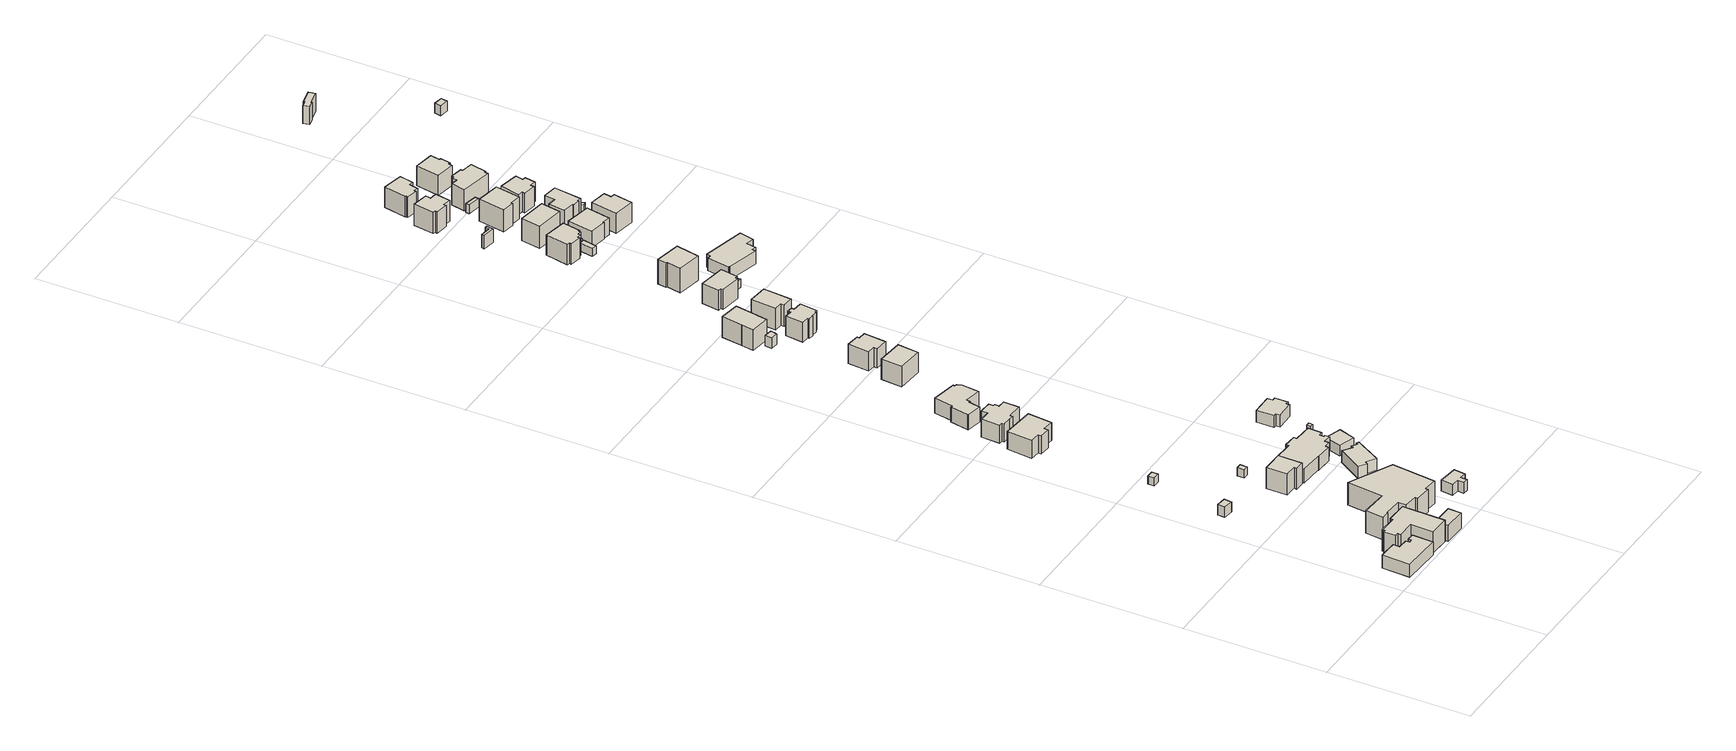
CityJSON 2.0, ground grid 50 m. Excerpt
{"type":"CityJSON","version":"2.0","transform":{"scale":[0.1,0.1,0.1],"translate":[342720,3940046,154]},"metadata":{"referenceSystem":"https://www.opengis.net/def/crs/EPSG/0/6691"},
"CityObjects":{
"building1":{"type":"Building","attributes":{"usage":"441","measuredHeight":7.7,"storeysAboveGround":1,"BuildingIDAttribute.prefecture":"14","BuildingIDAttribute.city":"14151","BuildingDetailAttribute.totalFloorArea":95.97,"BuildingDetailAttribute.buildingFootprintArea":95.97,"BuildingDetailAttribute.buildingStructureType":"610","BuildingDetailAttribute.buildingStructureOrgType":"2","BuildingDetailAttribute.orgUsage":"172","BuildingDetailAttribute.surveyYear":2015,"BuildingLandSlideRiskAttribute.description":"1","BuildingLandSlideRiskAttribute.areaType":"1"},"geometry":[{"type":"Solid","lod":"1","boundaries":[[[[0,1,2,3,4,5,6,7,8,9]],[[8,10,11,9]],[[7,12,10,8]],[[6,13,12,7]],[[5,14,13,6]],[[4,15,14,5]],[[3,16,15,4]],[[2,17,16,3]],[[1,18,17,2]],[[0,19,18,1]],[[9,11,19,0]],[[10,12,13,14,15,16,17,18,19,11]]]]}]},
"building2":{"type":"Building","attributes":{"usage":"441","measuredHeight":8.5,"storeysAboveGround":1,"BuildingIDAttribute.prefecture":"14","BuildingIDAttribute.city":"14151","BuildingDetailAttribute.totalFloorArea":129.21,"BuildingDetailAttribute.buildingFootprintArea":129.21,"BuildingDetailAttribute.buildingStructureType":"610","BuildingDetailAttribute.buildingStructureOrgType":"2","BuildingDetailAttribute.orgUsage":"172","BuildingDetailAttribute.surveyYear":2015,"BuildingLandSlideRiskAttribute.description":"1","BuildingLandSlideRiskAttribute.areaType":"1"},"geometry":[{"type":"Solid","lod":"1","boundaries":[[[[20,21,22,23,24,25,26,27,28,29,30,31]],[[30,32,33,31]],[[29,34,32,30]],[[28,35,34,29]],[[27,36,35,28]],[[26,37,36,27]],[[25,38,37,26]],[[24,39,38,25]],[[23,40,39,24]],[[22,41,40,23]],[[21,42,41,22]],[[20,43,42,21]],[[31,33,43,20]],[[32,34,35,36,37,38,39,40,41,42,43,33]]]]}]},
"building3":{"type":"Building","attributes":{"measuredHeight":4.3,"BuildingIDAttribute.prefecture":"14","BuildingIDAttribute.city":"14151","BuildingDetailAttribute.surveyYear":2015,"BuildingLandSlideRiskAttribute.description":"1","BuildingLandSlideRiskAttribute.areaType":"1"},"geometry":[{"type":"Solid","lod":"1","boundaries":[[[[44,45,46,47]],[[46,48,49,47]],[[45,50,48,46]],[[44,51,50,45]],[[47,49,51,44]],[[48,50,51,49]]]]}]},
"building4":{"type":"Building","attributes":{"usage":"441","measuredHeight":6.6,"storeysAboveGround":1,"BuildingIDAttribute.prefecture":"14","BuildingIDAttribute.city":"14151","BuildingDetailAttribute.totalFloorArea":29.12,"BuildingDetailAttribute.buildingFootprintArea":29.12,"BuildingDetailAttribute.buildingStructureType":"610","BuildingDetailAttribute.buildingStructureOrgType":"2","BuildingDetailAttribute.orgUsage":"172","BuildingDetailAttribute.surveyYear":2015,"BuildingLandSlideRiskAttribute.description":"1","BuildingLandSlideRiskAttribute.areaType":"1"},"geometry":[{"type":"Solid","lod":"1","boundaries":[[[[52,53,54,55]],[[54,56,57,55]],[[53,58,56,54]],[[52,59,58,53]],[[55,57,59,52]],[[56,58,59,57]]]]}]},
"building5":{"type":"Building","attributes":{"BuildingIDAttribute.prefecture":"14","BuildingIDAttribute.city":"14151","BuildingDetailAttribute.surveyYear":2015,"BuildingLandSlideRiskAttribute.description":"1","BuildingLandSlideRiskAttribute.areaType":"1"},"geometry":[{"type":"Solid","lod":"1","boundaries":[[[[60,61,62,63]],[[62,64,65,63]],[[61,66,64,62]],[[60,67,66,61]],[[63,65,67,60]],[[64,66,67,65]]]]}]},
"building6":{"type":"Building","attributes":{"usage":"431","measuredHeight":9.9,"storeysAboveGround":1,"BuildingIDAttribute.prefecture":"14","BuildingIDAttribute.city":"14151","BuildingDetailAttribute.totalFloorArea":300.4,"BuildingDetailAttribute.buildingFootprintArea":300.4,"BuildingDetailAttribute.buildingStructureType":"601","BuildingDetailAttribute.buildingStructureOrgType":"1","BuildingDetailAttribute.orgUsage":"143","BuildingDetailAttribute.surveyYear":2015,"BuildingLandSlideRiskAttribute.description":"1","BuildingLandSlideRiskAttribute.areaType":"1"},"geometry":[{"type":"Solid","lod":"1","boundaries":[[[[68,69,70,71,72,73,74,75,76,77,78,79,80,81]],[[80,82,83,81]],[[79,84,82,80]],[[78,85,84,79]],[[77,86,85,78]],[[76,87,86,77]],[[75,88,87,76]],[[74,89,88,75]],[[73,90,89,74]],[[72,91,90,73]],[[71,92,91,72]],[[70,93,92,71]],[[69,94,93,70]],[[68,95,94,69]],[[81,83,95,68]],[[82,84,85,86,87,88,89,90,91,92,93,94,95,83]]]]}]},
"building7":{"type":"Building","attributes":{"usage":"411","measuredHeight":8.7,"storeysAboveGround":1,"BuildingIDAttribute.prefecture":"14","BuildingIDAttribute.city":"14151","BuildingDetailAttribute.totalFloorArea":47.83,"BuildingDetailAttribute.buildingFootprintArea":47.83,"BuildingDetailAttribute.buildingStructureType":"601","BuildingDetailAttribute.buildingStructureOrgType":"1","BuildingDetailAttribute.orgUsage":"10","BuildingDetailAttribute.surveyYear":2015,"BuildingLandSlideRiskAttribute.description":"1","BuildingLandSlideRiskAttribute.areaType":"1"},"geometry":[{"type":"Solid","lod":"1","boundaries":[[[[96,97,98,99,100,101]],[[100,102,103,101]],[[99,104,102,100]],[[98,105,104,99]],[[97,106,105,98]],[[96,107,106,97]],[[101,103,107,96]],[[102,104,105,106,107,103]]]]}]},
"building8":{"type":"Building","attributes":{"usage":"411","measuredHeight":8.3,"storeysAboveGround":2,"BuildingIDAttribute.prefecture":"14","BuildingIDAttribute.city":"14151","BuildingDetailAttribute.totalFloorArea":147.96,"BuildingDetailAttribute.buildingFootprintArea":73.98,"BuildingDetailAttribute.buildingStructureType":"601","BuildingDetailAttribute.buildingStructureOrgType":"1","BuildingDetailAttribute.orgUsage":"10","BuildingDetailAttribute.surveyYear":2015,"BuildingLandSlideRiskAttribute.description":"1","BuildingLandSlideRiskAttribute.areaType":"1"},"geometry":[{"type":"Solid","lod":"1","boundaries":[[[[108,109,110,111,112,113,114,115]],[[114,116,117,115]],[[113,118,116,114]],[[112,119,118,113]],[[111,120,119,112]],[[110,121,120,111]],[[109,122,121,110]],[[108,123,122,109]],[[115,117,123,108]],[[116,118,119,120,121,122,123,117]]]]}]},
"building9":{"type":"Building","attributes":{"BuildingIDAttribute.prefecture":"14","BuildingIDAttribute.city":"14151","BuildingDetailAttribute.surveyYear":2015,"BuildingLandSlideRiskAttribute.description":"1","BuildingLandSlideRiskAttribute.areaType":"1"},"geometry":[{"type":"Solid","lod":"1","boundaries":[[[[124,125,126,127]],[[126,128,129,127]],[[125,130,128,126]],[[124,131,130,125]],[[127,129,131,124]],[[128,130,131,129]]]]}]},
"building10":{"type":"Building","attributes":{"usage":"411","measuredHeight":7.5,"storeysAboveGround":2,"BuildingIDAttribute.prefecture":"14","BuildingIDAttribute.city":"14151","BuildingDetailAttribute.totalFloorArea":123.42,"BuildingDetailAttribute.buildingFootprintArea":61.71,"BuildingDetailAttribute.buildingStructureType":"601","BuildingDetailAttribute.buildingStructureOrgType":"1","BuildingDetailAttribute.orgUsage":"10","BuildingDetailAttribute.surveyYear":2015,"BuildingLandSlideRiskAttribute.description":"1","BuildingLandSlideRiskAttribute.areaType":"1"},"geometry":[{"type":"Solid","lod":"1","boundaries":[[[[132,133,134,135,136,137,138,139,140,141,142,143,144,145,146]],[[145,147,148,146]],[[144,149,147,145]],[[143,150,149,144]],[[142,151,150,143]],[[141,152,151,142]],[[140,153,152,141]],[[139,154,153,140]],[[138,155,154,139]],[[137,156,155,138]],[[136,157,156,137]],[[135,158,157,136]],[[134,159,158,135]],[[133,160,159,134]],[[132,161,160,133]],[[146,148,161,132]],[[147,149,150,151,152,153,154,155,156,157,158,159,160,161,148]]]]}]},
"building11":{"type":"Building","attributes":{"usage":"411","measuredHeight":6.9,"storeysAboveGround":2,"BuildingIDAttribute.prefecture":"14","BuildingIDAttribute.city":"14151","BuildingDetailAttribute.totalFloorArea":168.35,"BuildingDetailAttribute.buildingFootprintArea":84.18,"BuildingDetailAttribute.buildingStructureType":"601","BuildingDetailAttribute.buildingStructureOrgType":"1","BuildingDetailAttribute.orgUsage":"10","BuildingDetailAttribute.surveyYear":2015,"BuildingLandSlideRiskAttribute.description":"1","BuildingLandSlideRiskAttribute.areaType":"1"},"geometry":[{"type":"Solid","lod":"1","boundaries":[[[[162,163,164,165,166,167,168,169,170,171,172,173,174,175,176]],[[175,177,178,176]],[[174,179,177,175]],[[173,180,179,174]],[[172,181,180,173]],[[171,182,181,172]],[[170,183,182,171]],[[169,184,183,170]],[[168,185,184,169]],[[167,186,185,168]],[[166,187,186,167]],[[165,188,187,166]],[[164,189,188,165]],[[163,190,189,164]],[[162,191,190,163]],[[176,178,191,162]],[[177,179,180,181,182,183,184,185,186,187,188,189,190,191,178]]]]}]},
"building12":{"type":"Building","attributes":{"usage":"411","measuredHeight":4.3,"storeysAboveGround":2,"BuildingIDAttribute.prefecture":"14","BuildingIDAttribute.city":"14151","BuildingDetailAttribute.totalFloorArea":46.13,"BuildingDetailAttribute.buildingFootprintArea":23.07,"BuildingDetailAttribute.buildingStructureType":"601","BuildingDetailAttribute.buildingStructureOrgType":"1","BuildingDetailAttribute.orgUsage":"10","BuildingDetailAttribute.surveyYear":2015,"BuildingLandSlideRiskAttribute.description":"1","BuildingLandSlideRiskAttribute.areaType":"1"},"geometry":[{"type":"Solid","lod":"1","boundaries":[[[[192,193,194,195,196,197,198,199]],[[198,200,201,199]],[[197,202,200,198]],[[196,203,202,197]],[[195,204,203,196]],[[194,205,204,195]],[[193,206,205,194]],[[192,207,206,193]],[[199,201,207,192]],[[200,202,203,204,205,206,207,201]]]]}]},
"building13":{"type":"Building","attributes":{"usage":"411","measuredHeight":6.9,"storeysAboveGround":1,"BuildingIDAttribute.prefecture":"14","BuildingIDAttribute.city":"14151","BuildingDetailAttribute.totalFloorArea":165.66,"BuildingDetailAttribute.buildingFootprintArea":165.66,"BuildingDetailAttribute.buildingStructureType":"601","BuildingDetailAttribute.buildingStructureOrgType":"1","BuildingDetailAttribute.orgUsage":"10","BuildingDetailAttribute.surveyYear":2015,"BuildingLandSlideRiskAttribute.description":"1","BuildingLandSlideRiskAttribute.areaType":"1"},"geometry":[{"type":"Solid","lod":"1","boundaries":[[[[208,209,210,211,212,213,214,215,216,217,218,219,220,221,222,223,224,225,226,227,228,229,230,231,232,233]],[[232,234,235,233]],[[231,236,234,232]],[[230,237,236,231]],[[229,238,237,230]],[[228,239,238,229]],[[227,240,239,228]],[[226,241,240,227]],[[225,242,241,226]],[[224,243,242,225]],[[223,244,243,224]],[[222,245,244,223]],[[221,246,245,222]],[[220,247,246,221]],[[219,248,247,220]],[[218,249,248,219]],[[217,250,249,218]],[[216,251,250,217]],[[215,252,251,216]],[[214,253,252,215]],[[213,254,253,214]],[[212,255,254,213]],[[211,256,255,212]],[[210,257,256,211]],[[209,258,257,210]],[[208,259,258,209]],[[233,235,259,208]],[[234,236,237,238,239,240,241,242,243,244,245,246,247,248,249,250,251,252,253,254,255,256,257,258,259,235]]]]}]},
"building14":{"type":"Building","attributes":{"usage":"411","measuredHeight":4.8,"storeysAboveGround":1,"BuildingIDAttribute.prefecture":"14","BuildingIDAttribute.city":"14151","BuildingDetailAttribute.totalFloorArea":58.46,"BuildingDetailAttribute.buildingFootprintArea":58.46,"BuildingDetailAttribute.buildingStructureType":"601","BuildingDetailAttribute.buildingStructureOrgType":"1","BuildingDetailAttribute.orgUsage":"10","BuildingDetailAttribute.surveyYear":2015,"BuildingLandSlideRiskAttribute.description":"1","BuildingLandSlideRiskAttribute.areaType":"1"},"geometry":[{"type":"Solid","lod":"1","boundaries":[[[[260,261,262,263,264,265,266,267,268,269]],[[268,270,271,269]],[[267,272,270,268]],[[266,273,272,267]],[[265,274,273,266]],[[264,275,274,265]],[[263,276,275,264]],[[262,277,276,263]],[[261,278,277,262]],[[260,279,278,261]],[[269,271,279,260]],[[270,272,273,274,275,276,277,278,279,271]]]]}]},
"building15":{"type":"Building","attributes":{"usage":"411","measuredHeight":4.6,"storeysAboveGround":1,"BuildingIDAttribute.prefecture":"14","BuildingIDAttribute.city":"14151","BuildingDetailAttribute.totalFloorArea":29.44,"BuildingDetailAttribute.buildingFootprintArea":29.44,"BuildingDetailAttribute.buildingStructureType":"601","BuildingDetailAttribute.buildingStructureOrgType":"1","BuildingDetailAttribute.orgUsage":"10","BuildingDetailAttribute.surveyYear":2015,"BuildingLandSlideRiskAttribute.description":"1","BuildingLandSlideRiskAttribute.areaType":"1"},"geometry":[{"type":"Solid","lod":"1","boundaries":[[[[280,281,282,283]],[[282,284,285,283]],[[281,286,284,282]],[[280,287,286,281]],[[283,285,287,280]],[[284,286,287,285]]]]}]},
"building16":{"type":"Building","attributes":{"usage":"411","measuredHeight":8.7,"storeysAboveGround":2,"BuildingIDAttribute.prefecture":"14","BuildingIDAttribute.city":"14151","BuildingDetailAttribute.totalFloorArea":117.14,"BuildingDetailAttribute.buildingFootprintArea":58.57,"BuildingDetailAttribute.buildingStructureType":"601","BuildingDetailAttribute.buildingStructureOrgType":"1","BuildingDetailAttribute.orgUsage":"10","BuildingDetailAttribute.surveyYear":2015,"BuildingLandSlideRiskAttribute.description":"1","BuildingLandSlideRiskAttribute.areaType":"1"},"geometry":[{"type":"Solid","lod":"1","boundaries":[[[[288,289,290,291]],[[290,292,293,291]],[[289,294,292,290]],[[288,295,294,289]],[[291,293,295,288]],[[292,294,295,293]]]]}]},
"building17":{"type":"Building","attributes":{"usage":"411","measuredHeight":8.1,"storeysAboveGround":2,"BuildingIDAttribute.prefecture":"14","BuildingIDAttribute.city":"14151","BuildingDetailAttribute.totalFloorArea":83.35,"BuildingDetailAttribute.buildingFootprintArea":41.68,"BuildingDetailAttribute.buildingStructureType":"601","BuildingDetailAttribute.buildingStructureOrgType":"1","BuildingDetailAttribute.orgUsage":"10","BuildingDetailAttribute.surveyYear":2015,"BuildingLandSlideRiskAttribute.description":"1","BuildingLandSlideRiskAttribute.areaType":"1"},"geometry":[{"type":"Solid","lod":"1","boundaries":[[[[296,297,298,299,300,301,302,303]],[[302,304,305,303]],[[301,306,304,302]],[[300,307,306,301]],[[299,308,307,300]],[[298,309,308,299]],[[297,310,309,298]],[[296,311,310,297]],[[303,305,311,296]],[[304,306,307,308,309,310,311,305]]]]}]},
"building18":{"type":"Building","attributes":{"measuredHeight":4.3,"BuildingIDAttribute.prefecture":"14","BuildingIDAttribute.city":"14151","BuildingDetailAttribute.surveyYear":2015,"BuildingLandSlideRiskAttribute.description":"1","BuildingLandSlideRiskAttribute.areaType":"1"},"geometry":[{"type":"Solid","lod":"1","boundaries":[[[[312,313,314,315,316,317]],[[316,318,319,317]],[[315,320,318,316]],[[314,321,320,315]],[[313,322,321,314]],[[312,323,322,313]],[[317,319,323,312]],[[318,320,321,322,323,319]]]]}]},
"building19":{"type":"Building","attributes":{"usage":"411","measuredHeight":8.4,"storeysAboveGround":2,"BuildingIDAttribute.prefecture":"14","BuildingIDAttribute.city":"14151","BuildingDetailAttribute.totalFloorArea":117.96,"BuildingDetailAttribute.buildingFootprintArea":58.98,"BuildingDetailAttribute.buildingStructureType":"601","BuildingDetailAttribute.buildingStructureOrgType":"1","BuildingDetailAttribute.orgUsage":"10","BuildingDetailAttribute.surveyYear":2015,"BuildingLandSlideRiskAttribute.description":"1","BuildingLandSlideRiskAttribute.areaType":"1"},"geometry":[{"type":"Solid","lod":"1","boundaries":[[[[324,325,326,327,328,329,330,331]],[[330,332,333,331]],[[329,334,332,330]],[[328,335,334,329]],[[327,336,335,328]],[[326,337,336,327]],[[325,338,337,326]],[[324,339,338,325]],[[331,333,339,324]],[[332,334,335,336,337,338,339,333]]]]}]},
"building20":{"type":"Building","attributes":{"BuildingIDAttribute.prefecture":"14","BuildingIDAttribute.city":"14151","BuildingDetailAttribute.surveyYear":2015,"BuildingLandSlideRiskAttribute.description":"1","BuildingLandSlideRiskAttribute.areaType":"1"},"geometry":[{"type":"Solid","lod":"1","boundaries":[[[[340,341,342,343]],[[342,344,345,343]],[[341,346,344,342]],[[340,347,346,341]],[[343,345,347,340]],[[344,346,347,345]]]]}]},
"building21":{"type":"Building","attributes":{"usage":"411","measuredHeight":5.2,"storeysAboveGround":1,"BuildingIDAttribute.prefecture":"14","BuildingIDAttribute.city":"14151","BuildingDetailAttribute.totalFloorArea":48.83,"BuildingDetailAttribute.buildingFootprintArea":48.83,"BuildingDetailAttribute.buildingStructureType":"601","BuildingDetailAttribute.buildingStructureOrgType":"1","BuildingDetailAttribute.orgUsage":"10","BuildingDetailAttribute.surveyYear":2015,"BuildingLandSlideRiskAttribute.description":"1","BuildingLandSlideRiskAttribute.areaType":"1"},"geometry":[{"type":"Solid","lod":"1","boundaries":[[[[348,349,350,351,352,353,354,355,356,357]],[[356,358,359,357]],[[355,360,358,356]],[[354,361,360,355]],[[353,362,361,354]],[[352,363,362,353]],[[351,364,363,352]],[[350,365,364,351]],[[349,366,365,350]],[[348,367,366,349]],[[357,359,367,348]],[[358,360,361,362,363,364,365,366,367,359]]]]}]},
"building22":{"type":"Building","attributes":{"usage":"411","measuredHeight":8,"storeysAboveGround":2,"BuildingIDAttribute.prefecture":"14","BuildingIDAttribute.city":"14151","BuildingDetailAttribute.totalFloorArea":74.58,"BuildingDetailAttribute.buildingFootprintArea":37.29,"BuildingDetailAttribute.buildingStructureType":"601","BuildingDetailAttribute.buildingStructureOrgType":"1","BuildingDetailAttribute.orgUsage":"10","BuildingDetailAttribute.surveyYear":2015,"BuildingLandSlideRiskAttribute.description":"1","BuildingLandSlideRiskAttribute.areaType":"1"},"geometry":[{"type":"Solid","lod":"1","boundaries":[[[[368,369,370,371,372,373,374,375,376,377,378,379,380,381]],[[380,382,383,381]],[[379,384,382,380]],[[378,385,384,379]],[[377,386,385,378]],[[376,387,386,377]],[[375,388,387,376]],[[374,389,388,375]],[[373,390,389,374]],[[372,391,390,373]],[[371,392,391,372]],[[370,393,392,371]],[[369,394,393,370]],[[368,395,394,369]],[[381,383,395,368]],[[382,384,385,386,387,388,389,390,391,392,393,394,395,383]]]]}]},
"building23":{"type":"Building","attributes":{"usage":"411","measuredHeight":9.1,"storeysAboveGround":2,"BuildingIDAttribute.prefecture":"14","BuildingIDAttribute.city":"14151","BuildingDetailAttribute.totalFloorArea":91.58,"BuildingDetailAttribute.buildingFootprintArea":45.79,"BuildingDetailAttribute.buildingStructureType":"601","BuildingDetailAttribute.buildingStructureOrgType":"1","BuildingDetailAttribute.orgUsage":"10","BuildingDetailAttribute.surveyYear":2015,"BuildingLandSlideRiskAttribute.description":"1","BuildingLandSlideRiskAttribute.areaType":"1"},"geometry":[{"type":"Solid","lod":"1","boundaries":[[[[396,397,398,399,400,401]],[[400,402,403,401]],[[399,404,402,400]],[[398,405,404,399]],[[397,406,405,398]],[[396,407,406,397]],[[401,403,407,396]],[[402,404,405,406,407,403]]]]}]},
"building24":{"type":"Building","attributes":{"usage":"411","measuredHeight":8.3,"storeysAboveGround":2,"BuildingIDAttribute.prefecture":"14","BuildingIDAttribute.city":"14151","BuildingDetailAttribute.totalFloorArea":119.77,"BuildingDetailAttribute.buildingFootprintArea":59.88,"BuildingDetailAttribute.buildingStructureType":"601","BuildingDetailAttribute.buildingStructureOrgType":"1","BuildingDetailAttribute.orgUsage":"10","BuildingDetailAttribute.surveyYear":2015,"BuildingLandSlideRiskAttribute.description":"1","BuildingLandSlideRiskAttribute.areaType":"1"},"geometry":[{"type":"Solid","lod":"1","boundaries":[[[[408,409,410,411,412,413,414,415]],[[414,416,417,415]],[[413,418,416,414]],[[412,419,418,413]],[[411,420,419,412]],[[410,421,420,411]],[[409,422,421,410]],[[408,423,422,409]],[[415,417,423,408]],[[416,418,419,420,421,422,423,417]]]]}]},
"building25":{"type":"Building","attributes":{"usage":"411","measuredHeight":10.8,"storeysAboveGround":2,"BuildingIDAttribute.prefecture":"14","BuildingIDAttribute.city":"14151","BuildingDetailAttribute.totalFloorArea":135.96,"BuildingDetailAttribute.buildingFootprintArea":67.98,"BuildingDetailAttribute.buildingStructureType":"601","BuildingDetailAttribute.buildingStructureOrgType":"1","BuildingDetailAttribute.orgUsage":"10","BuildingDetailAttribute.surveyYear":2015,"BuildingLandSlideRiskAttribute.description":"1","BuildingLandSlideRiskAttribute.areaType":"1"},"geometry":[{"type":"Solid","lod":"1","boundaries":[[[[424,425,426,427,428,429]],[[428,430,431,429]],[[427,432,430,428]],[[426,433,432,427]],[[425,434,433,426]],[[424,435,434,425]],[[429,431,435,424]],[[430,432,433,434,435,431]]]]}]},
"building26":{"type":"Building","attributes":{"BuildingIDAttribute.prefecture":"14","BuildingIDAttribute.city":"14151","BuildingDetailAttribute.surveyYear":2015,"BuildingLandSlideRiskAttribute.description":"1","BuildingLandSlideRiskAttribute.areaType":"1"},"geometry":[{"type":"Solid","lod":"1","boundaries":[[[[436,437,438,439]],[[438,440,441,439]],[[437,442,440,438]],[[436,443,442,437]],[[439,441,443,436]],[[440,442,443,441]]]]}]},
"building27":{"type":"Building","attributes":{"measuredHeight":5.8,"BuildingIDAttribute.prefecture":"14","BuildingIDAttribute.city":"14151","BuildingDetailAttribute.surveyYear":2015,"BuildingLandSlideRiskAttribute.description":"1","BuildingLandSlideRiskAttribute.areaType":"1"},"geometry":[{"type":"Solid","lod":"1","boundaries":[[[[444,445,446,447,448,449]],[[448,450,451,449]],[[447,452,450,448]],[[446,453,452,447]],[[445,454,453,446]],[[444,455,454,445]],[[449,451,455,444]],[[450,452,453,454,455,451]]]]}]},
"building28":{"type":"Building","attributes":{"usage":"411","measuredHeight":10,"storeysAboveGround":2,"BuildingIDAttribute.prefecture":"14","BuildingIDAttribute.city":"14151","BuildingDetailAttribute.totalFloorArea":96.84,"BuildingDetailAttribute.buildingFootprintArea":48.42,"BuildingDetailAttribute.buildingStructureType":"601","BuildingDetailAttribute.buildingStructureOrgType":"1","BuildingDetailAttribute.orgUsage":"10","BuildingDetailAttribute.surveyYear":2015,"BuildingLandSlideRiskAttribute.description":"1","BuildingLandSlideRiskAttribute.areaType":"1"},"geometry":[{"type":"Solid","lod":"1","boundaries":[[[[456,457,458,459,460,461,462,463,464,465,466,467]],[[466,468,469,467]],[[465,470,468,466]],[[464,471,470,465]],[[463,472,471,464]],[[462,473,472,463]],[[461,474,473,462]],[[460,475,474,461]],[[459,476,475,460]],[[458,477,476,459]],[[457,478,477,458]],[[456,479,478,457]],[[467,469,479,456]],[[468,470,471,472,473,474,475,476,477,478,479,469]]]]}]},
"building29":{"type":"Building","attributes":{"BuildingIDAttribute.prefecture":"14","BuildingIDAttribute.city":"14151","BuildingDetailAttribute.surveyYear":2015,"BuildingLandSlideRiskAttribute.description":"1","BuildingLandSlideRiskAttribute.areaType":"1"},"geometry":[{"type":"Solid","lod":"1","boundaries":[[[[480,481,482,483]],[[482,484,485,483]],[[481,486,484,482]],[[480,487,486,481]],[[483,485,487,480]],[[484,486,487,485]]]]}]},
"building30":{"type":"Building","attributes":{"usage":"411","measuredHeight":8.4,"storeysAboveGround":2,"BuildingIDAttribute.prefecture":"14","BuildingIDAttribute.city":"14151","BuildingDetailAttribute.totalFloorArea":83.49,"BuildingDetailAttribute.buildingFootprintArea":41.75,"BuildingDetailAttribute.buildingStructureType":"601","BuildingDetailAttribute.buildingStructureOrgType":"1","BuildingDetailAttribute.orgUsage":"10","BuildingDetailAttribute.surveyYear":2015,"BuildingLandSlideRiskAttribute.description":"1","BuildingLandSlideRiskAttribute.areaType":"1"},"geometry":[{"type":"Solid","lod":"1","boundaries":[[[[488,489,490,491,492,493,494,495,496,497]],[[496,498,499,497]],[[495,500,498,496]],[[494,501,500,495]],[[493,502,501,494]],[[492,503,502,493]],[[491,504,503,492]],[[490,505,504,491]],[[489,506,505,490]],[[488,507,506,489]],[[497,499,507,488]],[[498,500,501,502,503,504,505,506,507,499]]]]}]},
"building31":{"type":"Building","attributes":{"measuredHeight":4,"BuildingIDAttribute.prefecture":"14","BuildingIDAttribute.city":"14151","BuildingDetailAttribute.surveyYear":2015,"BuildingLandSlideRiskAttribute.description":"1","BuildingLandSlideRiskAttribute.areaType":"1"},"geometry":[{"type":"Solid","lod":"1","boundaries":[[[[508,509,510,511]],[[510,512,513,511]],[[509,514,512,510]],[[508,515,514,509]],[[511,513,515,508]],[[512,514,515,513]]]]}]},
"building32":{"type":"Building","attributes":{"usage":"411","measuredHeight":9.2,"storeysAboveGround":2,"BuildingIDAttribute.prefecture":"14","BuildingIDAttribute.city":"14151","BuildingDetailAttribute.totalFloorArea":99.9,"BuildingDetailAttribute.buildingFootprintArea":49.95,"BuildingDetailAttribute.buildingStructureType":"601","BuildingDetailAttribute.buildingStructureOrgType":"1","BuildingDetailAttribute.orgUsage":"10","BuildingDetailAttribute.surveyYear":2015,"BuildingLandSlideRiskAttribute.description":"1","BuildingLandSlideRiskAttribute.areaType":"1"},"geometry":[{"type":"Solid","lod":"1","boundaries":[[[[516,517,518,519]],[[518,520,521,519]],[[517,522,520,518]],[[516,523,522,517]],[[519,521,523,516]],[[520,522,523,521]]]]}]},
"building33":{"type":"Building","attributes":{"usage":"411","measuredHeight":8.5,"storeysAboveGround":2,"BuildingIDAttribute.prefecture":"14","BuildingIDAttribute.city":"14151","BuildingDetailAttribute.totalFloorArea":81.21,"BuildingDetailAttribute.buildingFootprintArea":40.61,"BuildingDetailAttribute.buildingStructureType":"601","BuildingDetailAttribute.buildingStructureOrgType":"1","BuildingDetailAttribute.orgUsage":"10","BuildingDetailAttribute.surveyYear":2015,"BuildingLandSlideRiskAttribute.description":"1","BuildingLandSlideRiskAttribute.areaType":"1"},"geometry":[{"type":"Solid","lod":"1","boundaries":[[[[524,525,526,527,528,529,530,531,532,533]],[[532,534,535,533]],[[531,536,534,532]],[[530,537,536,531]],[[529,538,537,530]],[[528,539,538,529]],[[527,540,539,528]],[[526,541,540,527]],[[525,542,541,526]],[[524,543,542,525]],[[533,535,543,524]],[[534,536,537,538,539,540,541,542,543,535]]]]}]},
"building34":{"type":"Building","attributes":{"usage":"411","measuredHeight":5.7,"storeysAboveGround":1,"BuildingIDAttribute.prefecture":"14","BuildingIDAttribute.city":"14151","BuildingDetailAttribute.totalFloorArea":118.31,"BuildingDetailAttribute.buildingFootprintArea":118.31,"BuildingDetailAttribute.buildingStructureType":"601","BuildingDetailAttribute.buildingStructureOrgType":"1","BuildingDetailAttribute.orgUsage":"10","BuildingDetailAttribute.surveyYear":2015,"BuildingLandSlideRiskAttribute.description":"1","BuildingLandSlideRiskAttribute.areaType":"1"},"geometry":[{"type":"Solid","lod":"1","boundaries":[[[[544,545,546,547,548,549,550,551,552,553,554,555,556]],[[555,557,558,556]],[[554,559,557,555]],[[553,560,559,554]],[[552,561,560,553]],[[551,562,561,552]],[[550,563,562,551]],[[549,564,563,550]],[[548,565,564,549]],[[547,566,565,548]],[[546,567,566,547]],[[545,568,567,546]],[[544,569,568,545]],[[556,558,569,544]],[[557,559,560,561,562,563,564,565,566,567,568,569,558]]]]}]},
"building35":{"type":"Building","attributes":{"usage":"411","measuredHeight":7.5,"storeysAboveGround":2,"BuildingIDAttribute.prefecture":"14","BuildingIDAttribute.city":"14151","BuildingDetailAttribute.totalFloorArea":112.63,"BuildingDetailAttribute.buildingFootprintArea":56.32,"BuildingDetailAttribute.buildingStructureType":"601","BuildingDetailAttribute.buildingStructureOrgType":"1","BuildingDetailAttribute.orgUsage":"10","BuildingDetailAttribute.surveyYear":2015,"BuildingLandSlideRiskAttribute.description":"1","BuildingLandSlideRiskAttribute.areaType":"1"},"geometry":[{"type":"Solid","lod":"1","boundaries":[[[[570,571,572,573,574,575]],[[574,576,577,575]],[[573,578,576,574]],[[572,579,578,573]],[[571,580,579,572]],[[570,581,580,571]],[[575,577,581,570]],[[576,578,579,580,581,577]]]]}]},
"building36":{"type":"Building","attributes":{"usage":"411","measuredHeight":8.8,"storeysAboveGround":2,"BuildingIDAttribute.prefecture":"14","BuildingIDAttribute.city":"14151","BuildingDetailAttribute.totalFloorArea":109.58,"BuildingDetailAttribute.buildingFootprintArea":54.79,"BuildingDetailAttribute.buildingStructureType":"601","BuildingDetailAttribute.buildingStructureOrgType":"1","BuildingDetailAttribute.orgUsage":"10","BuildingDetailAttribute.surveyYear":2015,"BuildingLandSlideRiskAttribute.description":"1","BuildingLandSlideRiskAttribute.areaType":"1"},"geometry":[{"type":"Solid","lod":"1","boundaries":[[[[582,583,584,585,586,587]],[[586,588,589,587]],[[585,590,588,586]],[[584,591,590,585]],[[583,592,591,584]],[[582,593,592,583]],[[587,589,593,582]],[[588,590,591,592,593,589]]]]}]},
"building37":{"type":"Building","attributes":{"measuredHeight":3.9,"BuildingIDAttribute.prefecture":"14","BuildingIDAttribute.city":"14151","BuildingDetailAttribute.surveyYear":2015,"BuildingLandSlideRiskAttribute.description":"1","BuildingLandSlideRiskAttribute.areaType":"1"},"geometry":[{"type":"Solid","lod":"1","boundaries":[[[[594,595,596,597]],[[596,598,599,597]],[[595,600,598,596]],[[594,601,600,595]],[[597,599,601,594]],[[598,600,601,599]]]]}]},
"building38":{"type":"Building","attributes":{"usage":"411","measuredHeight":8.4,"storeysAboveGround":2,"BuildingIDAttribute.prefecture":"14","BuildingIDAttribute.city":"14151","BuildingDetailAttribute.totalFloorArea":117.03,"BuildingDetailAttribute.buildingFootprintArea":58.51,"BuildingDetailAttribute.buildingStructureType":"601","BuildingDetailAttribute.buildingStructureOrgType":"1","BuildingDetailAttribute.orgUsage":"10","BuildingDetailAttribute.surveyYear":2015,"BuildingLandSlideRiskAttribute.description":"1","BuildingLandSlideRiskAttribute.areaType":"1"},"geometry":[{"type":"Solid","lod":"1","boundaries":[[[[602,603,604,605,606,607,608,609,610,611]],[[610,612,613,611]],[[609,614,612,610]],[[608,615,614,609]],[[607,616,615,608]],[[606,617,616,607]],[[605,618,617,606]],[[604,619,618,605]],[[603,620,619,604]],[[602,621,620,603]],[[611,613,621,602]],[[612,614,615,616,617,618,619,620,621,613]]]]}]},
"building39":{"type":"Building","attributes":{"BuildingIDAttribute.prefecture":"14","BuildingIDAttribute.city":"14151","BuildingDetailAttribute.surveyYear":2015,"BuildingLandSlideRiskAttribute.description":"1","BuildingLandSlideRiskAttribute.areaType":"1"},"geometry":[{"type":"Solid","lod":"1","boundaries":[[[[622,623,624,625]],[[624,626,627,625]],[[623,628,626,624]],[[622,629,628,623]],[[625,627,629,622]],[[626,628,629,627]]]]}]},
"building40":{"type":"Building","attributes":{"usage":"411","measuredHeight":8,"storeysAboveGround":2,"BuildingIDAttribute.prefecture":"14","BuildingIDAttribute.city":"14151","BuildingDetailAttribute.totalFloorArea":98.21,"BuildingDetailAttribute.buildingFootprintArea":49.11,"BuildingDetailAttribute.buildingStructureType":"601","BuildingDetailAttribute.buildingStructureOrgType":"1","BuildingDetailAttribute.orgUsage":"10","BuildingDetailAttribute.surveyYear":2015,"BuildingLandSlideRiskAttribute.description":"1","BuildingLandSlideRiskAttribute.areaType":"1"},"geometry":[{"type":"Solid","lod":"1","boundaries":[[[[630,631,632,633,634,635]],[[634,636,637,635]],[[633,638,636,634]],[[632,639,638,633]],[[631,640,639,632]],[[630,641,640,631]],[[635,637,641,630]],[[636,638,639,640,641,637]]]]}]},
"building41":{"type":"Building","attributes":{"usage":"411","measuredHeight":8.6,"storeysAboveGround":2,"BuildingIDAttribute.prefecture":"14","BuildingIDAttribute.city":"14151","BuildingDetailAttribute.totalFloorArea":113.74,"BuildingDetailAttribute.buildingFootprintArea":56.87,"BuildingDetailAttribute.buildingStructureType":"601","BuildingDetailAttribute.buildingStructureOrgType":"1","BuildingDetailAttribute.orgUsage":"10","BuildingDetailAttribute.surveyYear":2015,"BuildingLandSlideRiskAttribute.description":"1","BuildingLandSlideRiskAttribute.areaType":"1"},"geometry":[{"type":"Solid","lod":"1","boundaries":[[[[642,643,644,645,646,647,648,649,650,651,652,653]],[[652,654,655,653]],[[651,656,654,652]],[[650,657,656,651]],[[649,658,657,650]],[[648,659,658,649]],[[647,660,659,648]],[[646,661,660,647]],[[645,662,661,646]],[[644,663,662,645]],[[643,664,663,644]],[[642,665,664,643]],[[653,655,665,642]],[[654,656,657,658,659,660,661,662,663,664,665,655]]]]}]},
"building42":{"type":"Building","attributes":{"usage":"411","measuredHeight":7.9,"storeysAboveGround":2,"BuildingIDAttribute.prefecture":"14","BuildingIDAttribute.city":"14151","BuildingDetailAttribute.totalFloorArea":83.43,"BuildingDetailAttribute.buildingFootprintArea":41.71,"BuildingDetailAttribute.buildingStructureType":"601","BuildingDetailAttribute.buildingStructureOrgType":"1","BuildingDetailAttribute.orgUsage":"10","BuildingDetailAttribute.surveyYear":2015,"BuildingLandSlideRiskAttribute.description":"1","BuildingLandSlideRiskAttribute.areaType":"1"},"geometry":[{"type":"Solid","lod":"1","boundaries":[[[[666,667,668,669,670,671,672,673,674,675]],[[674,676,677,675]],[[673,678,676,674]],[[672,679,678,673]],[[671,680,679,672]],[[670,681,680,671]],[[669,682,681,670]],[[668,683,682,669]],[[667,684,683,668]],[[666,685,684,667]],[[675,677,685,666]],[[676,678,679,680,681,682,683,684,685,677]]]]}]},
"building43":{"type":"Building","attributes":{"BuildingIDAttribute.prefecture":"14","BuildingIDAttribute.city":"14151","BuildingDetailAttribute.surveyYear":2015,"BuildingLandSlideRiskAttribute.description":"1","BuildingLandSlideRiskAttribute.areaType":"1"},"geometry":[{"type":"Solid","lod":"1","boundaries":[[[[686,687,688,689]],[[688,690,691,689]],[[687,692,690,688]],[[686,693,692,687]],[[689,691,693,686]],[[690,692,693,691]]]]}]},
"building44":{"type":"Building","attributes":{"BuildingIDAttribute.prefecture":"14","BuildingIDAttribute.city":"14151","BuildingDetailAttribute.surveyYear":2015,"BuildingLandSlideRiskAttribute.description":"1","BuildingLandSlideRiskAttribute.areaType":"1"},"geometry":[{"type":"Solid","lod":"1","boundaries":[[[[694,695,696,697]],[[696,698,699,697]],[[695,700,698,696]],[[694,701,700,695]],[[697,699,701,694]],[[698,700,701,699]]]]}]},
"building45":{"type":"Building","attributes":{"usage":"411","measuredHeight":8.1,"storeysAboveGround":2,"BuildingIDAttribute.prefecture":"14","BuildingIDAttribute.city":"14151","BuildingDetailAttribute.totalFloorArea":85.23,"BuildingDetailAttribute.buildingFootprintArea":42.62,"BuildingDetailAttribute.buildingStructureType":"601","BuildingDetailAttribute.buildingStructureOrgType":"1","BuildingDetailAttribute.orgUsage":"10","BuildingDetailAttribute.surveyYear":2015,"BuildingLandSlideRiskAttribute.description":"1","BuildingLandSlideRiskAttribute.areaType":"1"},"geometry":[{"type":"Solid","lod":"1","boundaries":[[[[702,703,704,705,706,707,708,709]],[[708,710,711,709]],[[707,712,710,708]],[[706,713,712,707]],[[705,714,713,706]],[[704,715,714,705]],[[703,716,715,704]],[[702,717,716,703]],[[709,711,717,702]],[[710,712,713,714,715,716,717,711]]]]}]},
"building46":{"type":"Building","attributes":{"BuildingIDAttribute.prefecture":"14","BuildingIDAttribute.city":"14151","BuildingDetailAttribute.surveyYear":2015,"BuildingLandSlideRiskAttribute.description":"1","BuildingLandSlideRiskAttribute.areaType":"1"},"geometry":[{"type":"Solid","lod":"1","boundaries":[[[[718,719,720,721]],[[720,722,723,721]],[[719,724,722,720]],[[718,725,724,719]],[[721,723,725,718]],[[722,724,725,723]]]]}]},
"building47":{"type":"Building","attributes":{"measuredHeight":7.3,"BuildingIDAttribute.prefecture":"14","BuildingIDAttribute.city":"14151","BuildingDetailAttribute.surveyYear":2015,"BuildingLandSlideRiskAttribute.description":"1","BuildingLandSlideRiskAttribute.areaType":"1"},"geometry":[{"type":"Solid","lod":"1","boundaries":[[[[726,727,728,729,730,731,732,733]],[[732,734,735,733]],[[731,736,734,732]],[[730,737,736,731]],[[729,738,737,730]],[[728,739,738,729]],[[727,740,739,728]],[[726,741,740,727]],[[733,735,741,726]],[[734,736,737,738,739,740,741,735]]]]}]},
"building48":{"type":"Building","attributes":{"measuredHeight":4,"BuildingIDAttribute.prefecture":"14","BuildingIDAttribute.city":"14151","BuildingDetailAttribute.surveyYear":2015,"BuildingLandSlideRiskAttribute.description":"1","BuildingLandSlideRiskAttribute.areaType":"2"},"geometry":[{"type":"Solid","lod":"1","boundaries":[[[[742,743,744,745]],[[744,746,747,745]],[[743,748,746,744]],[[742,749,748,743]],[[745,747,749,742]],[[746,748,749,747]]]]}]}
},
"vertices":[
[78,117,8],[146,114,8],[144,91,8],[181,89,8],[181,76,8],[192,76,8],[192,87,8],[218,86,8],[215,12,8],[74,18,8],[215,12,56],[74,18,56],[218,86,56],[192,87,56],[192,76,56],[181,76,56],[181,89,56],[144,91,56],[146,114,56],[78,117,56],
[223,16,9],[225,96,9],[161,97,9],[162,108,9],[150,108,9],[151,150,9],[159,150,9],[159,159,9],[222,157,9],[223,166,9],[299,164,9],[295,14,9],[299,164,88],[295,14,88],[223,166,88],[222,157,88],[159,159,88],[159,150,88],[151,150,88],[150,108,88],[162,108,88],[161,97,88],[225,96,88],[223,16,88],
[50,649,40],[52,676,40],[87,672,40],[85,645,40],[87,672,78],[85,645,78],[52,676,78],[50,649,78],
[303,7,6],[304,53,6],[384,51,6],[383,5,6],[384,51,65],[383,5,65],[304,53,65],[303,7,65],
[74,908,58],[75,931,58],[99,930,58],[98,907,58],[99,930,88],[98,907,88],[75,931,88],[74,908,88],
[407,142,12],[406,132,12],[349,138,12],[350,147,12],[302,153,12],[301,180,12],[237,185,12],[237,182,12],[209,183,12],[215,247,12],[309,241,12],[324,368,12],[474,292,12],[456,136,12],[474,292,96],[456,136,96],[324,368,96],[309,241,96],[215,247,96],[209,183,96],[237,182,96],[237,185,96],[301,180,96],[302,153,96],[350,147,96],[349,138,96],[406,132,96],[407,142,96],
[295,530,35],[296,540,35],[253,541,35],[254,615,35],[330,614,35],[328,529,35],[330,614,113],[328,529,113],[254,615,113],[253,541,113],[296,540,113],[295,530,113],
[80,1294,76],[79,1280,76],[39,1284,76],[40,1294,76],[4,1298,76],[13,1387,76],[127,1375,76],[119,1290,76],[127,1375,143],[119,1290,143],[13,1387,143],[4,1298,143],[40,1294,143],[39,1284,143],[79,1280,143],[80,1294,143],
[264,696,41],[265,722,41],[284,721,41],[283,696,41],[284,721,71],[283,696,71],[265,722,71],[264,696,71],
[116,1487,81],[115,1470,81],[141,1469,81],[139,1414,81],[85,1416,81],[85,1408,81],[65,1409,81],[36,1410,81],[36,1419,81],[24,1419,81],[26,1485,81],[64,1483,81],[65,1506,81],[110,1504,81],[109,1488,81],[110,1504,148],[109,1488,148],[65,1506,148],[64,1483,148],[26,1485,148],[24,1419,148],[36,1419,148],[36,1410,148],[65,1409,148],[85,1408,148],[85,1416,148],[139,1414,148],[141,1469,148],[115,1470,148],[116,1487,148],
[161,1567,87],[103,1577,87],[102,1564,87],[96,1565,87],[91,1538,87],[89,1524,87],[33,1535,87],[34,1538,87],[47,1602,87],[54,1601,87],[65,1668,87],[154,1652,87],[152,1647,87],[162,1643,87],[168,1629,87],[162,1643,143],[168,1629,143],[152,1647,143],[154,1652,143],[65,1668,143],[54,1601,143],[47,1602,143],[34,1538,143],[33,1535,143],[89,1524,143],[91,1538,143],[96,1565,143],[102,1564,143],[103,1577,143],[161,1567,143],
[572,108,9],[570,85,9],[551,87,9],[553,108,9],[525,111,9],[530,153,9],[599,145,9],[594,105,9],[599,145,49],[594,105,49],[530,153,49],[525,111,49],[553,108,49],[551,87,49],[570,85,49],[572,108,49],
[527,575,31],[526,560,31],[533,560,31],[533,543,31],[505,545,31],[504,529,31],[482,530,31],[481,519,31],[422,523,31],[422,524,31],[342,529,31],[342,538,31],[335,538,31],[337,573,31],[346,572,31],[347,585,31],[338,585,31],[340,623,31],[346,623,31],[347,636,31],[431,631,31],[432,642,31],[478,639,31],[477,628,31],[543,624,31],[541,575,31],[543,624,82],[541,575,82],[477,628,82],[478,639,82],[432,642,82],[431,631,82],[347,636,82],[346,623,82],[340,623,82],[338,585,82],[347,585,82],[346,572,82],[337,573,82],[335,538,82],[342,538,82],[342,529,82],[422,524,82],[422,523,82],[481,519,82],[482,530,82],[504,529,82],[505,545,82],[533,543,82],[533,560,82],[526,560,82],[527,575,82],
[485,392,22],[479,384,22],[452,403,22],[505,487,22],[536,464,22],[541,473,22],[560,460,22],[563,467,22],[571,463,22],[519,372,22],[571,463,66],[519,372,66],[563,467,66],[560,460,66],[541,473,66],[536,464,66],[505,487,66],[452,403,66],[479,384,66],[485,392,66],
[521,503,30],[540,561,30],[597,542,30],[578,484,30],[597,542,70],[578,484,70],[540,561,70],[521,503,70],
[114,1810,109],[121,1884,109],[213,1875,109],[206,1801,109],[213,1875,185],[206,1801,185],[121,1884,185],[114,1810,185],
[189,2005,114],[188,1997,114],[216,1994,114],[208,1916,114],[162,1920,114],[163,1933,114],[135,1935,114],[142,2010,114],[135,1935,186],[142,2010,186],[163,1933,186],[162,1920,186],[208,1916,186],[216,1994,186],[188,1997,186],[189,2005,186],
[107,2262,135],[105,2245,135],[103,2246,135],[102,2238,135],[75,2242,135],[78,2266,135],[75,2242,174],[78,2266,174],[102,2238,174],[103,2246,174],[105,2245,174],[107,2262,174],
[105,2310,142],[99,2271,142],[30,2281,142],[36,2325,142],[37,2325,142],[48,2399,142],[118,2388,142],[106,2310,142],[118,2388,219],[106,2310,219],[48,2399,219],[37,2325,219],[36,2325,219],[30,2281,219],[99,2271,219],[105,2310,219],
[576,633,35],[577,648,35],[591,647,35],[589,632,35],[591,647,65],[589,632,65],[577,648,65],[576,633,65],
[632,788,43],[632,742,43],[621,742,43],[621,730,43],[557,729,43],[556,744,43],[546,744,43],[545,806,43],[619,807,43],[620,788,43],[619,807,87],[620,788,87],[545,806,87],[546,744,87],[556,744,87],[557,729,87],[621,730,87],[621,742,87],[632,742,87],[632,788,87],
[186,2235,132],[187,2245,132],[207,2243,132],[206,2233,132],[240,2230,132],[233,2169,132],[223,2170,132],[223,2165,132],[200,2168,132],[199,2165,132],[180,2167,132],[181,2172,132],[154,2175,132],[161,2238,132],[154,2175,205],[161,2238,205],[181,2172,205],[180,2167,205],[199,2165,205],[200,2168,205],[223,2165,205],[223,2170,205],[233,2169,205],[240,2230,205],[206,2233,205],[207,2243,205],[187,2245,205],[186,2235,205],
[239,2357,140],[230,2257,140],[191,2260,140],[192,2272,140],[163,2274,140],[171,2364,140],[163,2274,220],[171,2364,220],[192,2272,220],[191,2260,220],[230,2257,220],[239,2357,220],
[245,2453,158],[236,2454,158],[234,2445,158],[161,2456,158],[162,2465,158],[150,2466,158],[160,2529,158],[255,2514,158],[160,2529,232],[255,2514,232],[150,2466,232],[162,2465,232],[161,2456,232],[234,2445,232],[236,2454,232],[245,2453,232],
[165,2608,168],[175,2659,168],[170,2660,168],[176,2692,168],[267,2674,168],[251,2592,168],[267,2674,259],[251,2592,259],[176,2692,259],[170,2660,259],[175,2659,259],[165,2608,259],
[261,2464,163],[263,2488,163],[287,2487,163],[286,2463,163],[287,2487,193],[286,2463,193],[263,2488,193],[261,2464,193],
[84,3216,207],[40,3224,207],[42,3234,207],[78,3228,207],[80,3242,207],[89,3242,207],[80,3242,257],[89,3242,257],[78,3228,257],[42,3234,257],[40,3224,257],[84,3216,257],
[105,2969,191],[121,3051,191],[202,3035,191],[190,2972,191],[186,2973,191],[184,2965,191],[171,2967,191],[170,2958,191],[156,2961,191],[154,2953,191],[114,2960,191],[115,2967,191],[114,2960,267],[115,2967,267],[154,2953,267],[156,2961,267],[170,2958,267],[171,2967,267],[184,2965,267],[186,2973,267],[190,2972,267],[202,3035,267],[121,3051,267],[105,2969,267],
[197,2919,193],[179,2923,193],[188,2970,193],[206,2967,193],[188,2970,223],[206,2967,223],[179,2923,223],[197,2919,223],
[87,3453,223],[83,3434,223],[109,3430,223],[100,3377,223],[72,3382,223],[71,3373,223],[26,3380,223],[27,3388,223],[18,3390,223],[30,3463,223],[18,3390,302],[30,3463,302],[27,3388,302],[26,3380,302],[71,3373,302],[72,3382,302],[100,3377,302],[109,3430,302],[83,3434,302],[87,3453,302],
[203,2970,198],[190,2972,198],[202,3035,198],[216,3031,198],[202,3035,230],[216,3031,230],[190,2972,230],[203,2970,230],
[249,3136,195],[237,3066,195],[138,3083,195],[149,3152,195],[138,3083,278],[149,3152,278],[237,3066,278],[249,3136,278],
[131,3565,234],[121,3516,234],[105,3519,234],[99,3488,234],[84,3492,234],[82,3483,234],[44,3492,234],[45,3499,234],[42,3500,234],[59,3580,234],[42,3500,311],[59,3580,311],[45,3499,311],[44,3492,311],[82,3483,311],[84,3492,311],[99,3488,311],[105,3519,311],[121,3516,311],[131,3565,311],
[439,2524,167],[433,2490,167],[418,2493,167],[415,2479,167],[304,2508,167],[304,2513,167],[299,2514,167],[312,2592,167],[325,2589,167],[329,2604,167],[478,2568,167],[478,2564,167],[467,2517,167],[478,2564,214],[467,2517,214],[478,2568,214],[329,2604,214],[325,2589,214],[312,2592,214],[299,2514,214],[304,2513,214],[304,2508,214],[415,2479,214],[418,2493,214],[433,2490,214],[439,2524,214],
[316,3014,198],[300,2929,198],[272,2934,198],[272,2931,198],[211,2942,198],[226,3031,198],[211,2942,261],[226,3031,261],[272,2931,261],[272,2934,261],[300,2929,261],[316,3014,261],
[249,3294,207],[234,3206,207],[194,3213,207],[193,3207,207],[149,3215,207],[165,3308,207],[149,3215,289],[165,3308,289],[193,3207,289],[194,3213,289],[234,3206,289],[249,3294,289],
[210,3335,223],[165,3344,223],[167,3357,223],[212,3348,223],[167,3357,255],[212,3348,255],[165,3344,255],[210,3335,255],
[285,3110,203],[291,3148,203],[342,3140,203],[328,3043,203],[314,3046,203],[313,3041,203],[288,3045,203],[289,3050,203],[247,3057,203],[255,3114,203],[247,3057,279],[255,3114,279],[289,3050,279],[288,3045,279],[313,3041,279],[314,3046,279],[328,3043,279],[342,3140,279],[291,3148,279],[285,3110,279],
[256,3308,221],[236,3311,221],[237,3322,221],[257,3319,221],[237,3322,251],[257,3319,251],[236,3311,251],[256,3308,251],
[391,2995,201],[386,2968,201],[401,2965,201],[389,2897,201],[313,2911,201],[331,3006,201],[313,2911,275],[331,3006,275],[389,2897,275],[401,2965,275],[386,2968,275],[391,2995,275],
[209,3410,221],[213,3428,221],[219,3427,221],[221,3435,221],[265,3426,221],[264,3420,221],[305,3412,221],[293,3355,221],[288,3356,221],[285,3342,221],[174,3365,221],[185,3415,221],[174,3365,300],[185,3415,300],[285,3342,300],[288,3356,300],[293,3355,300],[305,3412,300],[264,3420,300],[265,3426,300],[221,3435,300],[219,3427,300],[213,3428,300],[209,3410,300],
[331,3270,214],[325,3243,214],[337,3240,214],[330,3202,214],[309,3206,214],[307,3194,214],[261,3202,214],[263,3212,214],[246,3214,214],[261,3284,214],[246,3214,287],[261,3284,287],[263,3212,287],[261,3202,287],[307,3194,287],[309,3206,287],[330,3202,287],[337,3240,287],[325,3243,287],[331,3270,287],
[304,3286,217],[257,3294,217],[261,3315,217],[307,3307,217],[261,3315,247],[307,3307,247],[257,3294,247],[304,3286,247],
[362,3048,203],[351,3080,203],[363,3084,203],[374,3052,203],[363,3084,233],[374,3052,233],[351,3080,233],[362,3048,233],
[282,3540,231],[276,3506,231],[282,3505,231],[276,3469,231],[269,3471,231],[266,3457,231],[198,3469,231],[213,3552,231],[198,3469,305],[213,3552,305],[266,3457,305],[269,3471,305],[276,3469,305],[282,3505,305],[276,3506,305],[282,3540,305],
[349,3226,202],[339,3257,202],[354,3262,202],[364,3231,202],[354,3262,232],[364,3231,232],[339,3257,232],[349,3226,232],
[382,4033,218],[381,4037,218],[432,4048,218],[437,4024,218],[388,4014,218],[389,4011,218],[365,4006,218],[361,4028,218],[365,4006,285],[361,4028,285],[389,4011,285],[388,4014,285],[437,4024,285],[432,4048,285],[381,4037,285],[382,4033,285],
[591,3670,251],[587,3647,251],[555,3652,251],[559,3675,251],[555,3652,288],[559,3675,288],[587,3647,288],[591,3670,288]
]}
